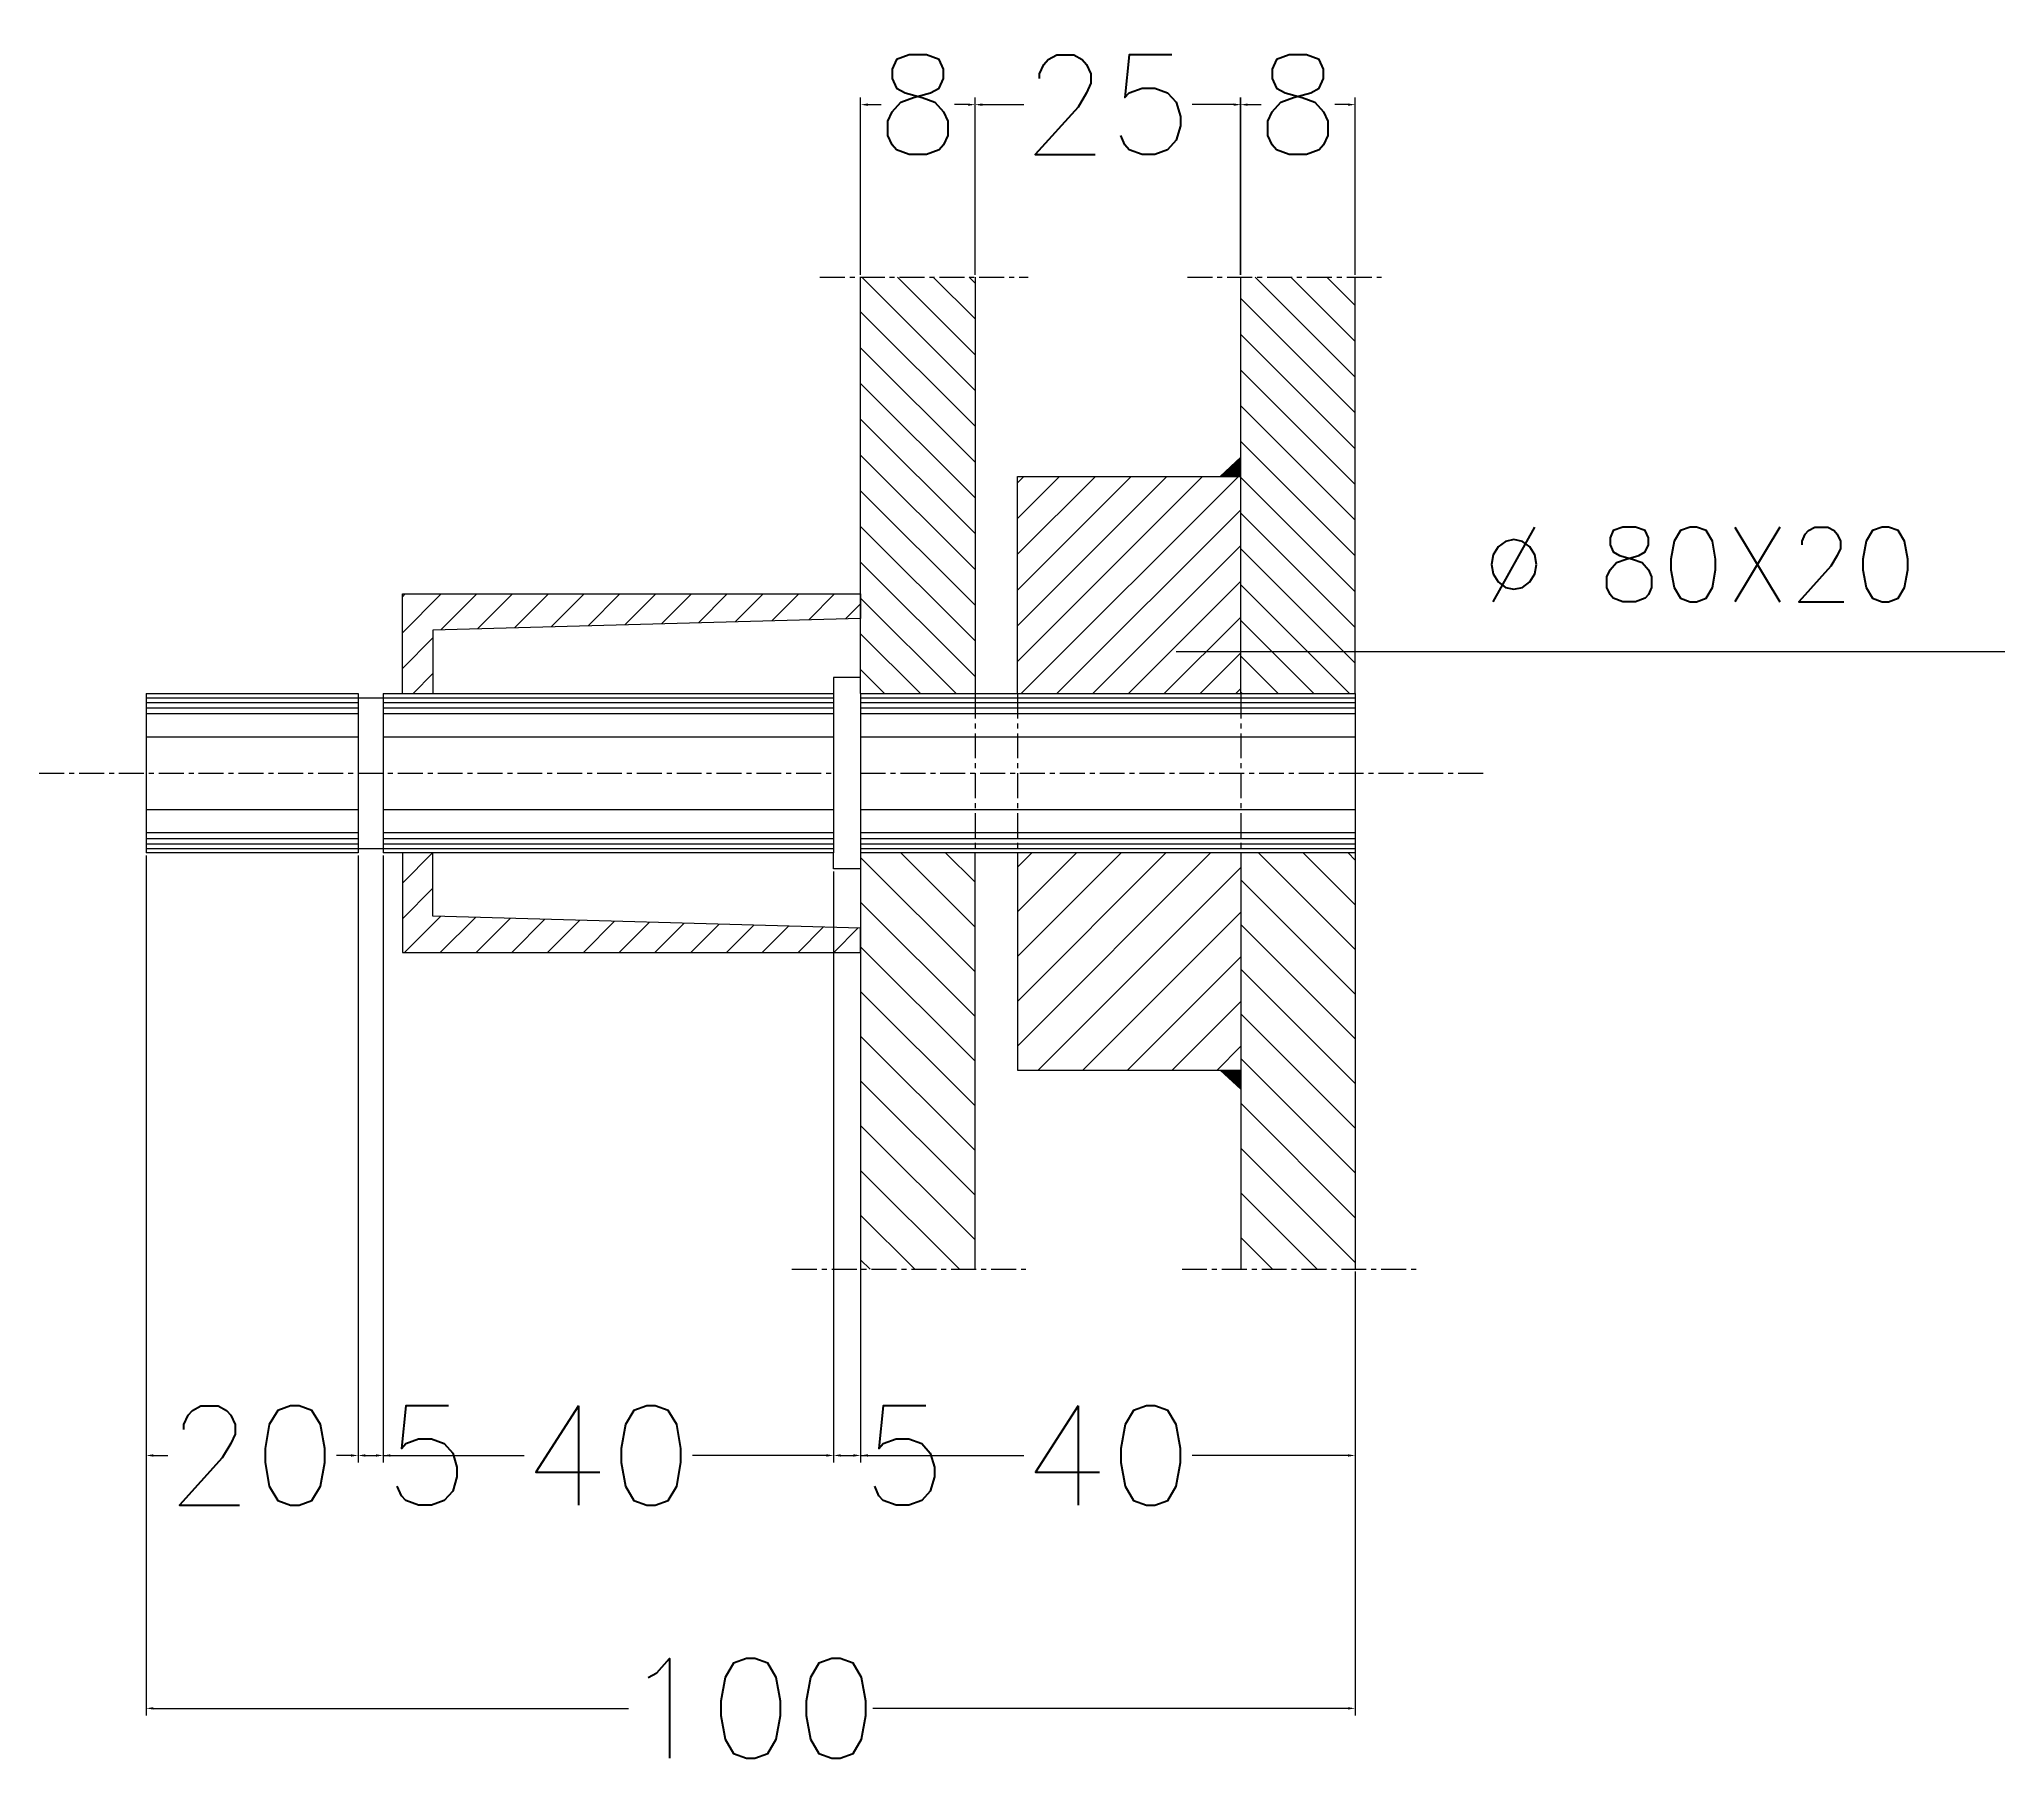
# Model space of a CAD drawing. Header units: metres. Extents: x 444 to 3227, y -3167 to -392.
# Drawn here: x 1483.66 to 1533, y -2894.6 to -2851.05 of the extents above; entities that cross this region are included whole.
import ezdxf

# ---------------------------------------------------------------- set-up
doc = ezdxf.new("R2010")
doc.units = ezdxf.units.M
doc.linetypes.add('CENTERX2', pattern=[4, 2.5, -0.5, 0.5, -0.5])
doc.layers.get('DEFPOINTS').update_dxf_attribs({"linetype": 'CONTINUOUS'})
for name, color, linetype in [('BANGUNAN', 7, 'CONTINUOUS'), ('DIMENSI', 7, 'CONTINUOUS'), ('TEX', 7, 'CONTINUOUS')]:
    doc.layers.add(name, color=color, linetype=linetype)
doc.styles.get("Standard").update_dxf_attribs({"font": 'Simplex.shx', "height": 2.5})
doc.dimstyles.get("Standard").update_dxf_attribs({"dimtxt": 0.18, "dimasz": 0.18, "dimexe": 0.18, "dimexo": 0.0625, "dimgap": 0.09, "dimtad": 0, "dimtih": 1, "dimtoh": 1, "dimdec": 4, "dimzin": 0, "dimdsep": 46, "dimtxsty": 'Standard', "dimcen": 0.09, "dimadec": 0, "dimazin": 0, "dimtfac": 1, "dimtdec": 4, "dimtofl": 0, "dimtmove": 0, "dimatfit": 3, "dimfxl": 1, "dimtolj": 1, "dimtzin": 0, "dimarcsym": 0})

# ---------------------------------------------------------------- blocks, each defined once
blk = doc.blocks.new('*D357')
at = {"layer": 'DEFPOINTS', "color": 0}
for p in [(1513.823, -2852.691), (1507.152, -2857.023), (1513.823, -2857.023)]:
    blk.add_point(p, dxfattribs=at)
at = {"layer": 'DIMENSI', "color": 0, "lineweight": -2}
for p, q in [((1507.152, -2856.961), (1507.152, -2852.511)), ((1513.823, -2856.961), (1513.823, -2852.511)), ((1507.332, -2852.691), (1508.374, -2852.691)), ((1513.643, -2852.691), (1512.601, -2852.691))]:
    blk.add_line(p, q, dxfattribs=at)
at = {"layer": 'DIMENSI', "color": 0}
for points in [[(1507.332, -2852.661), (1507.332, -2852.721), (1507.152, -2852.691)], [(1513.643, -2852.661), (1513.643, -2852.721), (1513.823, -2852.691)]]:
    blk.add_solid(points, dxfattribs=at)
at = {"layer": 'DIMENSI', "color": 0, "insert": (1510.487, -2852.691), "char_height": 2.5, "attachment_point": 5}
blk.add_mtext('\\A1;25', dxfattribs=at)
blk = doc.blocks.new('*D358')
at = {"layer": 'DEFPOINTS', "color": 0}
for p in [(1516.694, -2852.691), (1513.818, -2857.023), (1516.694, -2857.023)]:
    blk.add_point(p, dxfattribs=at)
at = {"layer": 'DIMENSI', "color": 0, "lineweight": -2}
for p, q in [((1513.818, -2856.961), (1513.818, -2852.511)), ((1516.694, -2856.961), (1516.694, -2852.511)), ((1513.998, -2852.691), (1514.333, -2852.691)), ((1516.514, -2852.691), (1516.18, -2852.691))]:
    blk.add_line(p, q, dxfattribs=at)
at = {"layer": 'DIMENSI', "color": 0}
for points in [[(1513.998, -2852.661), (1513.998, -2852.721), (1513.818, -2852.691)], [(1516.514, -2852.661), (1516.514, -2852.721), (1516.694, -2852.691)]]:
    blk.add_solid(points, dxfattribs=at)
at = {"layer": 'DIMENSI', "color": 0, "insert": (1515.256, -2852.691), "char_height": 2.5, "attachment_point": 5}
blk.add_mtext('\\A1;8', dxfattribs=at)
blk = doc.blocks.new('*D359')
at = {"layer": 'DEFPOINTS', "color": 0}
for p in [(1507.152, -2852.691), (1504.281, -2857.023), (1507.152, -2857.023)]:
    blk.add_point(p, dxfattribs=at)
at = {"layer": 'DIMENSI', "color": 0, "lineweight": -2}
for p, q in [((1504.281, -2856.961), (1504.281, -2852.511)), ((1507.152, -2856.961), (1507.152, -2852.511)), ((1504.461, -2852.691), (1504.793, -2852.691)), ((1506.972, -2852.691), (1506.639, -2852.691))]:
    blk.add_line(p, q, dxfattribs=at)
at = {"layer": 'DIMENSI', "color": 0}
for points in [[(1504.461, -2852.661), (1504.461, -2852.721), (1504.281, -2852.691)], [(1506.972, -2852.661), (1506.972, -2852.721), (1507.152, -2852.691)]]:
    blk.add_solid(points, dxfattribs=at)
at = {"layer": 'DIMENSI', "color": 0, "insert": (1505.716, -2852.691), "char_height": 2.5, "attachment_point": 5}
blk.add_mtext('\\A1;8', dxfattribs=at)
blk = doc.blocks.new('*D360')
at = {"layer": 'DEFPOINTS', "color": 0}
for p in [(1486.345, -2871.477), (1516.694, -2881.93), (1516.694, -2892.957)]:
    blk.add_point(p, dxfattribs=at)
at = {"layer": 'DIMENSI', "color": 0, "lineweight": -2}
for p, q in [((1486.345, -2871.539), (1486.345, -2893.137)), ((1516.694, -2881.992), (1516.694, -2893.137)), ((1486.525, -2892.957), (1498.454, -2892.957)), ((1516.514, -2892.957), (1504.586, -2892.957))]:
    blk.add_line(p, q, dxfattribs=at)
at = {"layer": 'DIMENSI', "color": 0}
for points in [[(1486.525, -2892.927), (1486.525, -2892.987), (1486.345, -2892.957)], [(1516.514, -2892.927), (1516.514, -2892.987), (1516.694, -2892.957)]]:
    blk.add_solid(points, dxfattribs=at)
at = {"layer": 'DIMENSI', "color": 0, "insert": (1501.52, -2892.957), "char_height": 2.5, "attachment_point": 5}
blk.add_mtext('\\A1;100', dxfattribs=at)
blk = doc.blocks.new('*D361')
at = {"layer": 'DEFPOINTS', "color": 0}
for p in [(1504.281, -2881.93), (1516.694, -2881.93), (1516.694, -2886.607)]:
    blk.add_point(p, dxfattribs=at)
at = {"layer": 'DIMENSI', "color": 0, "lineweight": -2}
for p, q in [((1504.281, -2881.992), (1504.281, -2886.787)), ((1516.694, -2881.992), (1516.694, -2886.787)), ((1504.461, -2886.607), (1508.374, -2886.607)), ((1516.514, -2886.607), (1512.601, -2886.607))]:
    blk.add_line(p, q, dxfattribs=at)
at = {"layer": 'DIMENSI', "color": 0}
for points in [[(1504.461, -2886.577), (1504.461, -2886.637), (1504.281, -2886.607)], [(1516.514, -2886.577), (1516.514, -2886.637), (1516.694, -2886.607)]]:
    blk.add_solid(points, dxfattribs=at)
at = {"layer": 'DIMENSI', "color": 0, "insert": (1510.488, -2886.607), "char_height": 2.5, "attachment_point": 5}
blk.add_mtext('\\A1;40', dxfattribs=at)
blk = doc.blocks.new('*D362')
at = {"layer": 'DEFPOINTS', "color": 0}
for p in [(1503.603, -2871.878), (1504.281, -2871.878), (1504.281, -2886.607)]:
    blk.add_point(p, dxfattribs=at)
at = {"layer": 'DIMENSI', "color": 0, "lineweight": -2}
for p, q in [((1503.603, -2871.941), (1503.603, -2886.787)), ((1504.281, -2871.941), (1504.281, -2886.787)), ((1503.783, -2886.607), (1504.101, -2886.607)), ((1504.281, -2886.607), (1504.461, -2886.607))]:
    blk.add_line(p, q, dxfattribs=at)
at = {"layer": 'DIMENSI', "color": 0}
for points in [[(1503.783, -2886.577), (1503.783, -2886.637), (1503.603, -2886.607)], [(1504.101, -2886.577), (1504.101, -2886.637), (1504.281, -2886.607)]]:
    blk.add_solid(points, dxfattribs=at)
at = {"layer": 'DIMENSI', "color": 0, "insert": (1505.384, -2886.607), "char_height": 2.5, "attachment_point": 5}
blk.add_mtext('\\A1;5', dxfattribs=at)
blk = doc.blocks.new('*D363')
at = {"layer": 'DEFPOINTS', "color": 0}
for p in [(1492.294, -2871.477), (1503.603, -2881.93), (1503.603, -2886.607)]:
    blk.add_point(p, dxfattribs=at)
at = {"layer": 'DIMENSI', "color": 0, "lineweight": -2}
for p, q in [((1492.294, -2871.539), (1492.294, -2886.787)), ((1503.603, -2881.992), (1503.603, -2886.787)), ((1492.474, -2886.607), (1495.834, -2886.607)), ((1503.423, -2886.607), (1500.062, -2886.607))]:
    blk.add_line(p, q, dxfattribs=at)
at = {"layer": 'DIMENSI', "color": 0}
for points in [[(1492.474, -2886.577), (1492.474, -2886.637), (1492.294, -2886.607)], [(1503.423, -2886.577), (1503.423, -2886.637), (1503.603, -2886.607)]]:
    blk.add_solid(points, dxfattribs=at)
at = {"layer": 'DIMENSI', "color": 0, "insert": (1497.948, -2886.607), "char_height": 2.5, "attachment_point": 5}
blk.add_mtext('\\A1;40', dxfattribs=at)
blk = doc.blocks.new('*D364')
at = {"layer": 'DEFPOINTS', "color": 0}
for p in [(1491.669, -2871.477), (1492.294, -2871.477), (1492.294, -2886.607)]:
    blk.add_point(p, dxfattribs=at)
at = {"layer": 'DIMENSI', "color": 0, "lineweight": -2}
for p, q in [((1491.669, -2871.539), (1491.669, -2886.787)), ((1492.294, -2871.539), (1492.294, -2886.787)), ((1491.849, -2886.607), (1492.114, -2886.607)), ((1492.294, -2886.607), (1492.474, -2886.607))]:
    blk.add_line(p, q, dxfattribs=at)
at = {"layer": 'DIMENSI', "color": 0}
for points in [[(1491.849, -2886.577), (1491.849, -2886.637), (1491.669, -2886.607)], [(1492.114, -2886.577), (1492.114, -2886.637), (1492.294, -2886.607)]]:
    blk.add_solid(points, dxfattribs=at)
at = {"layer": 'DIMENSI', "color": 0, "insert": (1493.397, -2886.607), "char_height": 2.5, "attachment_point": 5}
blk.add_mtext('\\A1;5', dxfattribs=at)
blk = doc.blocks.new('*D365')
at = {"layer": 'DEFPOINTS', "color": 0}
for p in [(1486.345, -2871.477), (1491.669, -2871.477), (1486.345, -2886.607)]:
    blk.add_point(p, dxfattribs=at)
at = {"layer": 'DIMENSI', "color": 0, "lineweight": -2}
for p, q in [((1486.345, -2871.539), (1486.345, -2886.787)), ((1491.669, -2871.539), (1491.669, -2886.787)), ((1486.525, -2886.607), (1486.893, -2886.607)), ((1491.489, -2886.607), (1491.121, -2886.607))]:
    blk.add_line(p, q, dxfattribs=at)
at = {"layer": 'DIMENSI', "color": 0}
for points in [[(1486.525, -2886.577), (1486.525, -2886.637), (1486.345, -2886.607)], [(1491.489, -2886.577), (1491.489, -2886.637), (1491.669, -2886.607)]]:
    blk.add_solid(points, dxfattribs=at)
at = {"layer": 'DIMENSI', "color": 0, "insert": (1489.007, -2886.607), "char_height": 2.5, "attachment_point": 5}
blk.add_mtext('\\A1;20', dxfattribs=at)

msp = doc.modelspace()

# ---------------------------------------------------------------- hatches: boundary and pattern name
at = {"layer": 'BANGUNAN'}
h = msp.add_hatch(dxfattribs=at)
h.set_pattern_fill('ANSI31', color=1, scale=0.2, angle=90, style=0)
h.set_pattern_definition([(135, (7.791, 0), (-0.4490128, -0.4490128), [])])
h.paths.add_polyline_path([(1504.2807, -2867.4767), (1507.15155, -2867.4767), (1507.15155, -2857.0235), (1504.2807, -2857.0235)])
h.paths.add_polyline_path([(1513.82344, -2867.4767), (1516.69434, -2867.4767), (1516.69434, -2857.0235), (1513.82344, -2857.0235)])
h = msp.add_hatch(dxfattribs=at)
h.set_pattern_fill('ANSI31', color=1, scale=0.2, style=0)
h.set_pattern_definition([(45, (7.791, 0), (-0.4490128, 0.4490128), [])])
h.paths.add_polyline_path([(1504.2807, -2865.58946), (1504.2807, -2864.9767), (1492.77599, -2864.9767), (1492.77599, -2867.4767), (1493.54381, -2867.4767), (1493.54381, -2865.88556)])
h.paths.add_polyline_path([(1493.54381, -2873.06783), (1493.54381, -2871.4767), (1492.77599, -2871.4767), (1492.77599, -2873.9767), (1504.2807, -2873.9767), (1504.2807, -2873.36394)])
h.paths.add_polyline_path([(1513.82344, -2867.4767), (1513.82344, -2862.0235), (1508.21512, -2862.0235), (1508.21512, -2867.4767)])
h = msp.add_hatch(dxfattribs=at)
h.set_pattern_fill('ANSI31', color=1, scale=0.25, angle=90, style=0)
h.set_pattern_definition([(135, (7.791, 0), (-0.561266, -0.561266), [])])
h.paths.add_polyline_path([(1504.2807, -2881.9299), (1507.15155, -2881.9299), (1507.15155, -2871.4767), (1504.2807, -2871.4767)])
h.paths.add_polyline_path([(1513.82344, -2881.9299), (1516.69434, -2881.9299), (1516.69434, -2871.4767), (1513.82344, -2871.4767)])
h = msp.add_hatch(dxfattribs=at)
h.set_pattern_fill('ANSI31', color=1, scale=0.25, style=0)
h.set_pattern_definition([(45, (7.791, 0), (-0.561266, 0.561266), [])])
h.paths.add_polyline_path([(1513.82344, -2876.9299), (1513.82344, -2871.4767), (1508.21512, -2871.4767), (1508.21512, -2876.9299)])
at = {"layer": 'DIMENSI'}
for points in [[(1513.82344, -2862.0235), (1513.82344, -2861.53991), (1513.30449, -2862.0235)], [(1513.30449, -2876.9299), (1513.82344, -2877.41349), (1513.82344, -2876.9299)]]:
    msp.add_hatch(color=2, dxfattribs=at).paths.add_polyline_path(points)

# ---------------------------------------------------------------- linework, layer by layer
at = {"layer": 'BANGUNAN', "color": 2, "linetype": 'CENTERX2', "ltscale": 0.25}
for p, q in [((1503.25872, -2857.0235), (1508.48765, -2857.0235)), ((1512.48415, -2857.0235), (1517.43569, -2857.0235)), ((1507.15155, -2867.4767), (1507.15155, -2871.4767)), ((1508.21512, -2867.4767), (1508.21512, -2871.4767)), ((1513.82344, -2867.4767), (1513.82344, -2871.4767)), ((1483.66264, -2869.4767), (1503.60307, -2869.4767)), ((1504.2807, -2869.4767), (1520.02573, -2869.4767)), ((1502.55583, -2881.9299), (1508.49982, -2881.9299)), ((1512.34803, -2881.9299), (1518.30359, -2881.9299))]:
    msp.add_line(p, q, dxfattribs=at)
at = {"layer": 'DIMENSI', "color": 2}
for p, q in [((1504.2807, -2867.4767), (1504.2807, -2857.0235)), ((1507.15155, -2857.0235), (1507.15155, -2867.4767)), ((1513.82344, -2867.4767), (1513.82344, -2857.0235)), ((1516.69434, -2867.4767), (1516.69434, -2857.0235)), ((1513.30449, -2862.0235), (1513.82344, -2861.53991)), ((1508.21512, -2867.4767), (1508.21512, -2862.0235)), ((1508.21512, -2862.0235), (1513.82344, -2862.0235)), ((1492.77599, -2867.4767), (1492.77599, -2864.9767)), ((1492.77599, -2864.9767), (1504.2807, -2864.9767)), ((1504.2807, -2864.9767), (1504.2807, -2865.58946)), ((1504.2807, -2865.58946), (1493.54381, -2865.88556)), ((1493.54381, -2865.88556), (1493.54381, -2867.4767)), ((1532.9992, -2866.43141), (1512.19747, -2866.43141)), ((1504.2807, -2867.075), (1503.60307, -2867.075)), ((1503.60307, -2867.075), (1503.60307, -2867.4767)), ((1486.34526, -2867.4767), (1491.66907, -2867.4767)), ((1486.34526, -2867.4767), (1486.34526, -2871.4767)), ((1486.34526, -2867.58527), (1503.60307, -2867.58527)), ((1486.34526, -2867.69975), (1491.66907, -2867.69975)), ((1486.34526, -2867.83963), (1491.66907, -2867.83963)), ((1491.66907, -2867.4767), (1491.66907, -2871.4767)), ((1492.29354, -2867.4767), (1492.29354, -2871.4767)), ((1492.29354, -2867.4767), (1503.60307, -2867.4767)), ((1492.29354, -2867.69975), (1503.60307, -2867.69975)), ((1492.29354, -2867.83963), (1503.60307, -2867.83963)), ((1503.60307, -2867.4767), (1503.60307, -2871.4767)), ((1504.2807, -2867.4767), (1504.2807, -2871.4767)), ((1504.2807, -2867.4767), (1516.69434, -2867.4767)), ((1504.2807, -2867.58527), (1516.69434, -2867.58527)), ((1504.2807, -2867.69975), (1516.69434, -2867.69975)), ((1504.2807, -2867.83963), (1516.69434, -2867.83963)), ((1516.69434, -2867.4767), (1516.69434, -2871.4767)), ((1486.34526, -2867.9767), (1491.66907, -2867.9767)), ((1492.29354, -2867.9767), (1503.60307, -2867.9767)), ((1504.2807, -2867.9767), (1516.69434, -2867.9767)), ((1486.34526, -2868.56125), (1491.66907, -2868.56125)), ((1492.29354, -2868.56125), (1503.60307, -2868.56125)), ((1504.2807, -2868.56125), (1516.69434, -2868.56125)), ((1486.34526, -2870.39215), (1491.66907, -2870.39215)), ((1492.29354, -2870.39215), (1503.60307, -2870.39215)), ((1504.2807, -2870.39215), (1516.69434, -2870.39215)), ((1491.66907, -2870.9767), (1486.34526, -2870.9767)), ((1486.34526, -2871.11376), (1491.66907, -2871.11376)), ((1486.34526, -2871.25365), (1491.66907, -2871.25365)), ((1486.34526, -2871.36812), (1503.60307, -2871.36812)), ((1503.60307, -2870.9767), (1492.29354, -2870.9767)), ((1492.29354, -2871.11376), (1503.60307, -2871.11376)), ((1492.29354, -2871.25365), (1503.60307, -2871.25365)), ((1516.69434, -2870.9767), (1504.2807, -2870.9767)), ((1504.2807, -2871.11376), (1516.69434, -2871.11376)), ((1504.2807, -2871.25365), (1516.69434, -2871.25365)), ((1504.2807, -2871.36812), (1516.69434, -2871.36812)), ((1491.66907, -2871.4767), (1486.34526, -2871.4767)), ((1503.60307, -2871.4767), (1492.29354, -2871.4767)), ((1492.77599, -2871.4767), (1492.77599, -2873.9767)), ((1493.54381, -2873.06783), (1493.54381, -2871.4767)), ((1503.60307, -2871.87839), (1503.60307, -2871.4767)), ((1504.2807, -2871.87839), (1503.60307, -2871.87839)), ((1516.69434, -2871.4767), (1504.2807, -2871.4767)), ((1504.2807, -2871.4767), (1504.2807, -2881.9299)), ((1507.15155, -2881.9299), (1507.15155, -2871.4767)), ((1508.21512, -2871.4767), (1508.21512, -2876.9299)), ((1513.82344, -2871.4767), (1513.82344, -2881.9299)), ((1516.69434, -2871.4767), (1516.69434, -2881.9299)), ((1504.2807, -2873.36394), (1493.54381, -2873.06783)), ((1504.2807, -2873.9767), (1504.2807, -2873.36394)), ((1492.77599, -2873.9767), (1504.2807, -2873.9767)), ((1508.21512, -2876.9299), (1513.82344, -2876.9299)), ((1513.30449, -2876.9299), (1513.82344, -2877.41349))]:
    msp.add_line(p, q, dxfattribs=at)

# ---------------------------------------------------------------- texts
at = {"layer": 'TEX', "color": 2}
msp.add_text('%%C 80X20', height=1.875, dxfattribs=at).set_placement((1519.87726, -2865.17128))

# ---------------------------------------------------------------- dimensions: what is measured, and where the dimension line sits
at = {"layer": 'DIMENSI', "color": 2}
for base, p1, p2, text, picture, middle in [((1507.15155, -2852.69065), (1504.2807, -2857.0235), (1507.15155, -2857.0235), '8', '*D359', (1505.71612, -2852.69065)), ((1513.82344, -2852.69065), (1507.15155, -2857.0235), (1513.82344, -2857.0235), '25', '*D357', (1510.48749, -2852.69065)), ((1516.69434, -2852.69065), (1513.81815, -2857.0235), (1516.69434, -2857.0235), '8', '*D358', (1515.25625, -2852.69065)), ((1486.34526, -2886.60694), (1491.66907, -2871.4767), (1486.34526, -2871.4767), '20', '*D365', (1489.00716, -2886.60694)), ((1492.29354, -2886.60694), (1491.66907, -2871.4767), (1492.29354, -2871.4767), '5', '*D364', (1493.39688, -2886.60694)), ((1503.60307, -2886.60694), (1492.29354, -2871.4767), (1503.60307, -2881.9299), '40', '*D363', (1497.9483, -2886.60694)), ((1504.2807, -2886.60694), (1503.60307, -2871.87839), (1504.2807, -2871.87839), '5', '*D362', (1505.38403, -2886.60694)), ((1516.69434, -2886.60694), (1504.2807, -2881.9299), (1516.69434, -2881.9299), '40', '*D361', (1510.48752, -2886.60694))]:
    dim = msp.add_linear_dim(base=base, p1=p1, p2=p2, text=text, dimstyle='Standard', dxfattribs=at)
    dim.commit()
    dim.dimension.update_dxf_attribs({"geometry": picture, "text_midpoint": middle})
dim = msp.add_linear_dim(base=(1516.69434, -2892.95669), p1=(1486.34526, -2871.4767), p2=(1516.69434, -2881.9299), text='100', dimstyle='Standard', override={"dimtxt": 0.18, "dimgap": 0.09}, dxfattribs=at)
dim.commit()
dim.dimension.update_dxf_attribs({"geometry": '*D360', "text_midpoint": (1501.5198, -2892.95669)})

doc.saveas('drawing.dxf')
